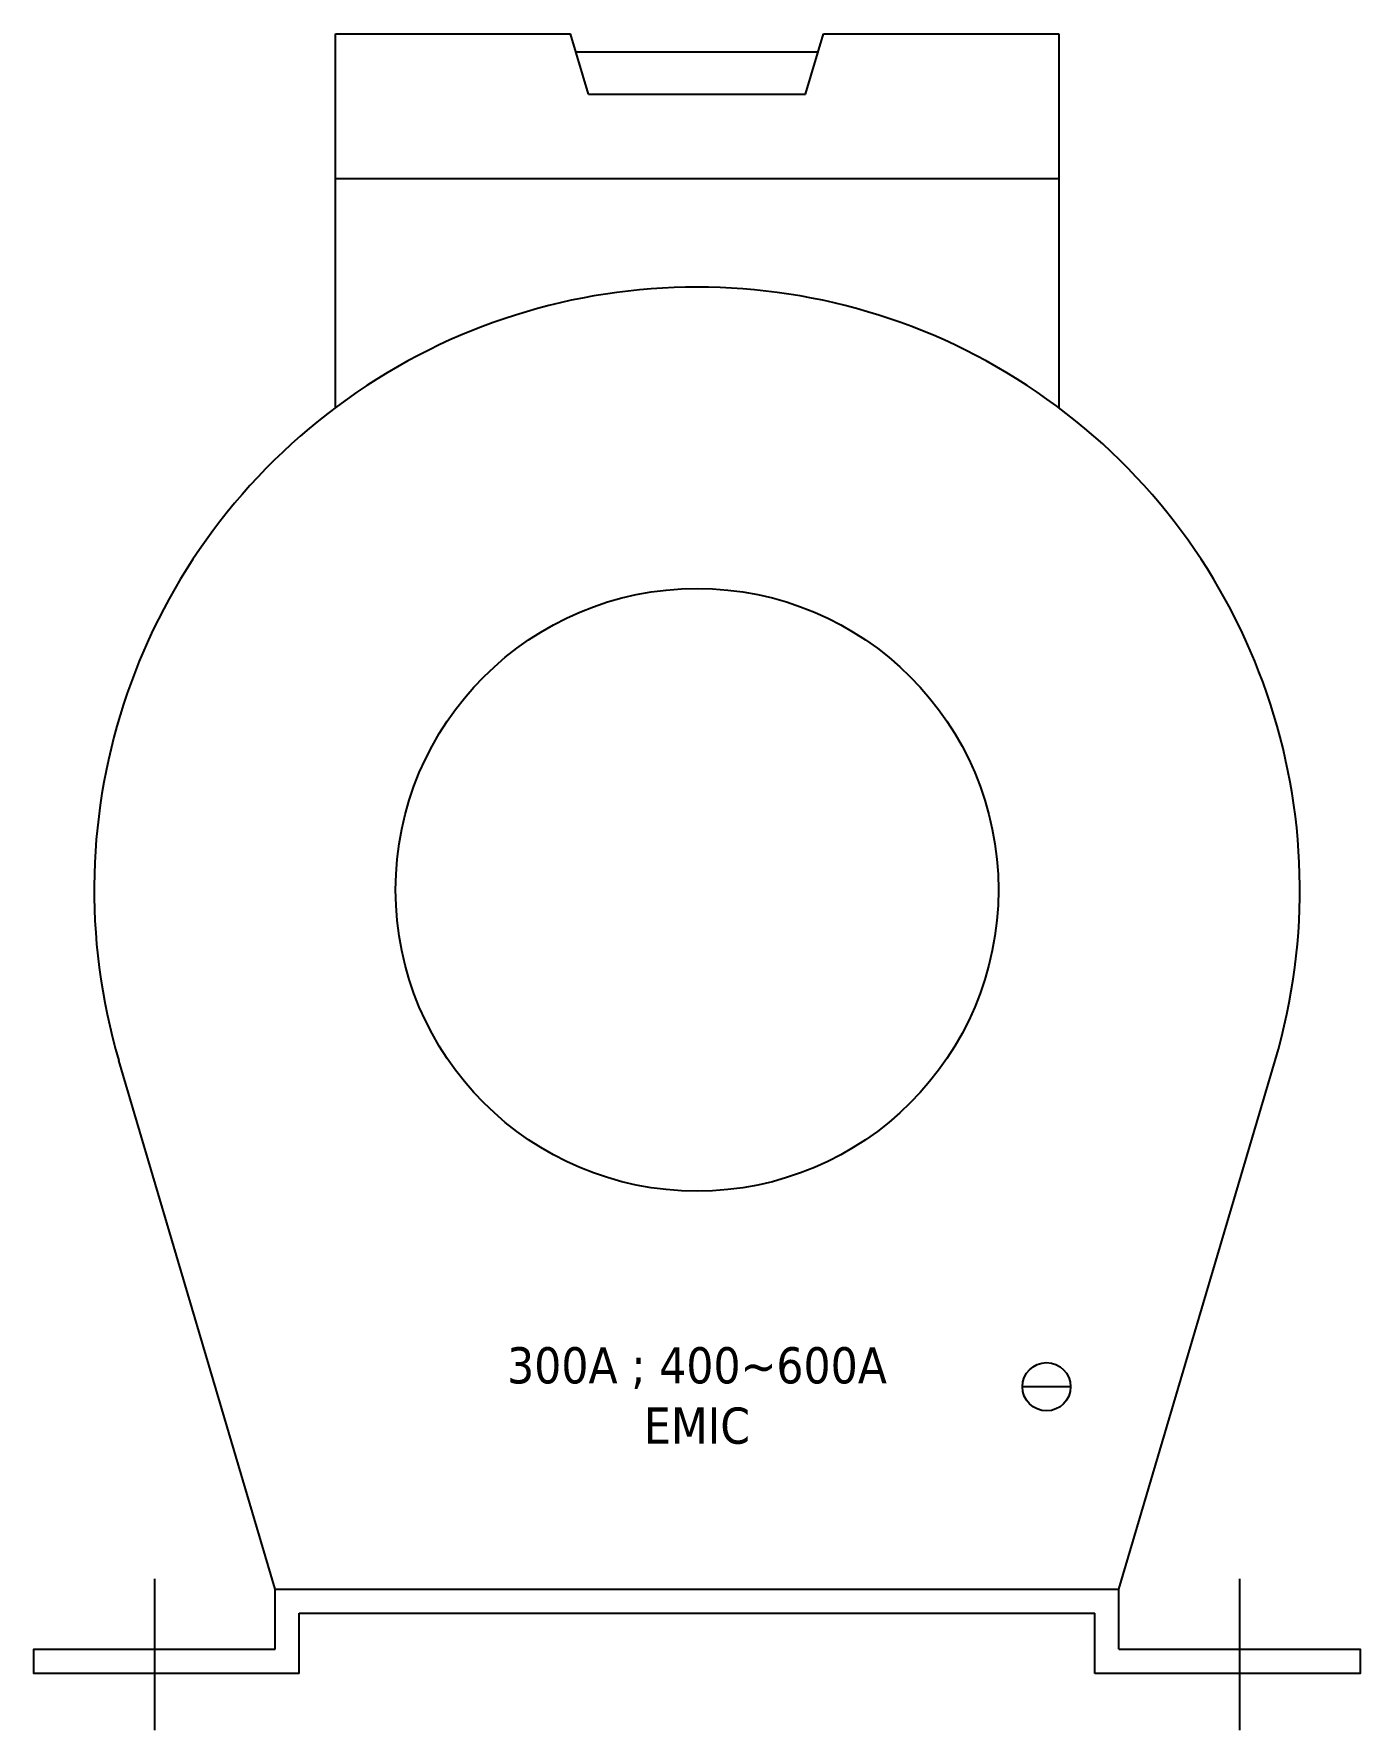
# Model space of a CAD drawing. Header units: inches. Extents: x 5 to 115, y 0 to 141.
import ezdxf

# ---------------------------------------------------------------- set-up
doc = ezdxf.new("R2010")
doc.units = ezdxf.units.IN

# ---------------------------------------------------------------- blocks, each defined once
blk = doc.blocks.new('EM4H04-1')
at = {"color": 85}
for p, q in [((25, 105), (25, 136)), ((25, 136), (44.5, 136)), ((46, 131), (44.5, 136)), ((64, 131), (65.5, 136)), ((65.5, 136), (85, 136)), ((85, 136), (85, 105)), ((44.95, 134.5), (65.05, 134.5)), ((46, 131), (64, 131)), ((25, 124), (85, 124)), ((20, 7), (7.05, 50.83)), ((90, 7), (102.95, 50.83)), ((85.99, 23.78), (81.99, 23.78)), ((10, 7.84), (10, -4.7)), ((100, 7.84), (100, -4.7)), ((20, 2), (20, 7)), ((20, 7), (90, 7)), ((90, 2), (90, 7)), ((22, 0), (22, 5)), ((22, 5), (88, 5)), ((88, 0), (88, 5))]:
    blk.add_line(p, q, dxfattribs=at)
for points in [[(22, 0), (0, 0), (0, 2), (20, 2)], [(90, 2), (110, 2), (110, 0), (88, 0)]]:
    blk.add_lwpolyline(points, dxfattribs=at)
for centre, radius in [((55, 65), 25), ((83.99, 23.78), 2)]:
    blk.add_circle(centre, radius, dxfattribs=at)
blk.add_arc((55, 65), 50, 343.5396, 196.4604, dxfattribs=at)
at = {"color": 85, "insert": (55, 23.03), "char_height": 3, "width": 120.4355, "attachment_point": 5}
blk.add_mtext('{\\fTahoma|b0|i0|c0|p34;300A ; 400~600A\\PEMIC}', dxfattribs=at)

msp = doc.modelspace()

# ---------------------------------------------------------------- block references
msp.add_blockref('EM4H04-1', (5.22, 4.7))

doc.saveas('drawing.dxf')
